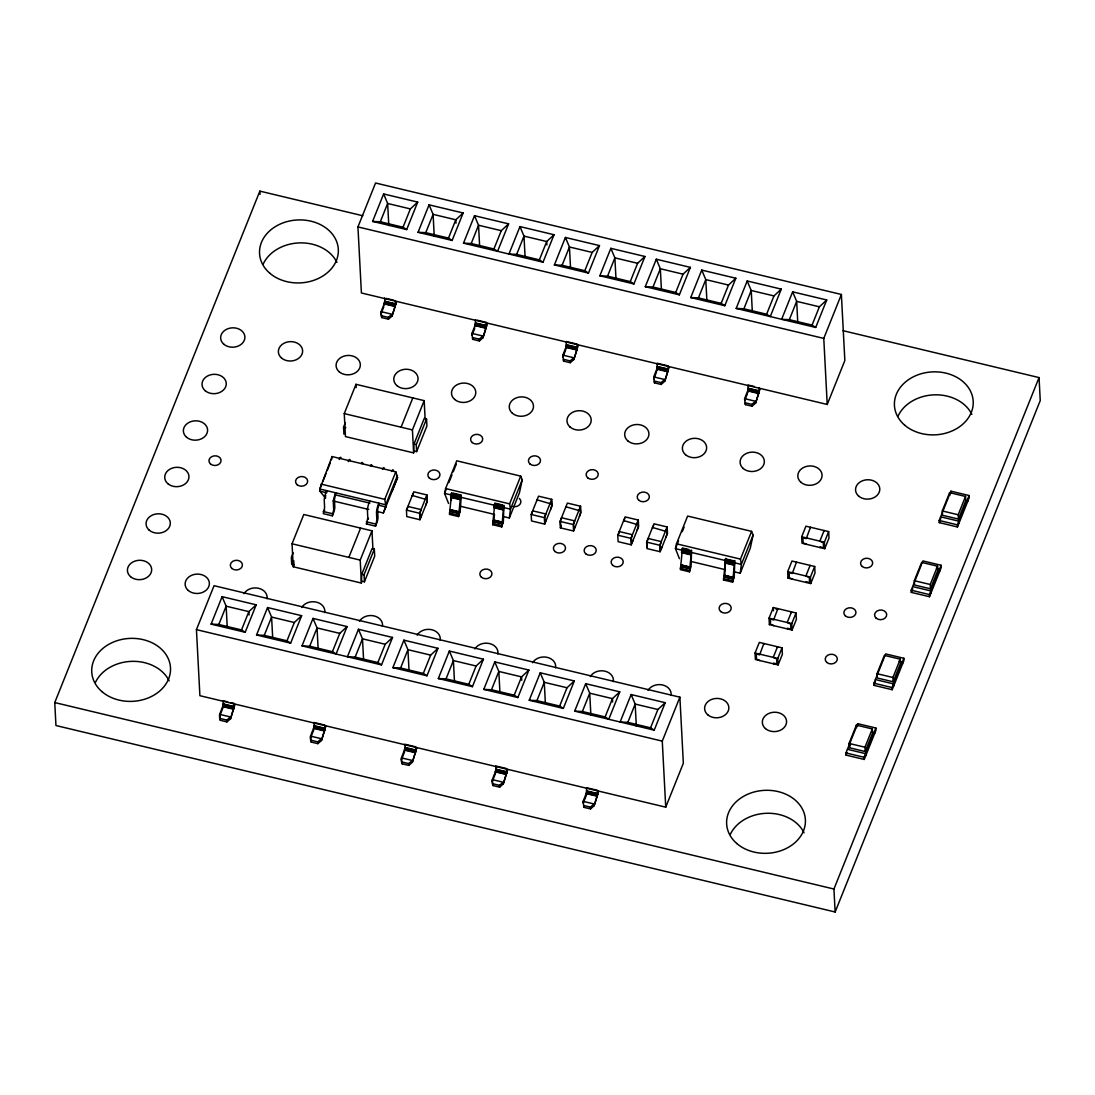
<?xml version="1.0" encoding="UTF-8"?>
<svg xmlns="http://www.w3.org/2000/svg" width="1095" height="1095" viewBox="0 0 1095 1095"><rect width="100%" height="100%" fill="white"/><g stroke="black" fill="none" stroke-linecap="round" stroke-linejoin="round"><path stroke-width="1.5" d="M461.282 495.186L460.201 511.16L458.572 516.566L449.484 514.39L451.633 492.805M451.304 500.374L451.551 494.735M458.572 516.566L460.721 494.967L453.152 493.161M503.809 507.245L503.371 521.494L501.756 526.9L492.668 524.724L494.817 503.125L502.386 504.946M494.406 515.334L493.694 522.014M501.756 526.9L503.905 505.301M691.506 552.154L691.068 566.416L689.453 571.809L680.365 569.633L682.513 548.047L688.563 549.498M689.453 571.809L691.602 550.224M734.731 562.31L734.239 576.75L732.623 582.143L723.535 579.967L725.684 558.382M732.623 582.143L734.772 560.558M235.014 704.441L230.552 718.758L226.966 721.906L220.3 720.305C217.166 713.338 224.708 707.726 223.038 700.718L227.705 701.84M325.352 497.691L325.735 495.446M325.913 726.204L321.451 740.507L317.865 743.656L311.199 742.068C308.065 735.087 315.606 729.475 313.923 722.481L324.832 725.082L324.777 729.776L321.451 740.507M396.527 301.741L392.051 316.044L388.465 319.192L381.799 317.605C378.678 310.624 386.207 305.012 384.537 298.018M416.812 747.953L412.35 762.257L408.763 765.405L402.084 763.817C398.963 756.837 406.491 751.225 404.821 744.23L415.73 746.831L415.676 751.54L412.35 762.257M487.412 323.49L482.95 337.794L479.364 340.956L472.698 339.354L471.945 333.386L475.285 324.873L475.422 319.767M507.697 769.703L503.235 784.006L499.649 787.168L492.983 785.567C489.848 778.6 497.39 772.974 495.72 765.98L506.615 768.594L506.574 773.289L503.235 784.006M578.311 345.24L573.848 359.543L570.262 362.705L563.583 361.104L562.844 355.136L566.17 346.622L566.32 341.517L577.229 344.131L577.174 348.826L573.848 359.543M598.595 791.452L594.133 805.756L590.547 808.918L583.881 807.316L583.129 801.348L586.455 792.835L586.605 787.729L597.514 790.344L597.459 795.038L594.133 805.756M669.209 366.989L664.733 381.293L661.147 384.454L654.481 382.853L653.742 376.899L657.068 368.372L657.219 363.266L668.128 365.881L668.073 370.575L664.733 381.293M760.094 388.739L755.632 403.056L752.046 406.204L745.38 404.603L744.627 398.648L747.967 390.121L748.104 385.029L754.345 386.508M682.253 551.004L682.418 549.991M725.438 561.201L724.726 576.736M230.552 718.758L234.097 706.549L233.933 703.332L230.826 702.593M392.051 316.044L395.391 305.327L395.446 300.619M482.95 337.794L486.289 327.077L486.331 322.382L476.982 320.137M755.632 403.056L758.972 392.325L759.013 387.63M690.37 567.429L681.309 565.088M502.769 516.416L509.339 517.99L510.475 509.175L522.219 479.884L520.727 476.12L456.738 460.803L445.61 488.548L444.57 493.393L448.553 503.44M733.65 571.658L740.22 573.232L741.342 564.418L753.086 535.126L751.594 531.362L687.619 516.06L676.491 543.804L675.451 548.65L679.434 558.683M223.969 703.551L223.243 706.905M314.867 725.301L314.142 728.654M331.566 459.736L332.072 456.56L395.801 471.808L397.567 477.653L383.318 512.966L376.817 511.406M405.656 747.707L405.027 750.404M496.555 769.456L496.103 771.496M587.44 791.206L587.002 793.245M522.219 479.884L519.441 492.818L509.339 517.99M753.086 535.126L750.308 548.061L740.22 573.232M332.072 456.56L319.822 489.013L319.932 491.176L325.571 498.198M681.692 565.855L681.049 567.908M384.92 303.534L384.55 304.848M475.819 325.283L475.435 326.597M566.717 347.033L566.129 348.963M657.602 368.782L657.014 370.712M748.501 390.532L747.912 392.462M450.524 511.693L450.182 512.652M724.397 577.777L723.535 579.967M842.999 330.676L1039.045 377.583L1040.25 400.565L835.143 911.998L55.955 725.533L54.75 702.566L259.857 191.119L362.856 215.77M196.443 629.639L214.059 585.702L679.885 697.187L683.348 763.242L665.733 807.166L199.892 695.695L196.443 629.639L662.27 741.123L665.733 807.166M357.942 226.925L375.558 183.002L841.384 294.473L844.847 360.529L827.231 404.466L361.405 292.981L357.942 226.925L823.769 338.41L827.231 404.466M211.102 624.123L222.107 596.665L256.203 604.823L245.184 632.28L211.102 624.123L218.808 624.492L241.53 629.926L245.184 632.28M372.601 221.409L383.62 193.952L417.701 202.11L406.683 229.567L372.601 221.409L380.307 221.779L403.028 227.226L406.683 229.567M218.808 624.492L226.145 606.192L222.107 596.665M380.307 221.779L387.644 203.478L383.62 193.952M241.53 629.926L248.866 611.626L256.203 604.823M403.028 227.226L410.365 208.912L417.701 202.11M219.643 716.144L222.833 708.164M381.156 313.43L383.811 306.778M362.158 581.24L364.43 581.787L374.709 556.164L374.339 549.129L372.067 548.581L361.788 574.204L361.418 583.074L293.255 566.758L292.05 543.791L303.794 514.499L371.971 530.815L372.916 548.869M414.362 451.058L416.634 451.605L426.913 425.982L426.544 418.947L424.271 418.399L413.992 444.022L413.636 452.892L345.459 436.576L344.254 413.609L355.998 384.318L424.176 400.633L425.12 418.687M256.545 634.99L267.563 607.533L301.645 615.691L290.64 643.148L256.545 634.99L264.251 635.374L286.972 640.808L290.64 643.148M418.044 232.291L429.062 204.833L463.144 212.991L452.139 240.448L418.044 232.291L425.75 232.66L448.471 238.094L452.139 240.448M293.159 552.824L291.352 557.355L291.708 564.39L293.98 564.938L293.255 566.758M343.926 434.209L343.556 427.173L345.363 422.643M321.67 484.401L319.822 489.013L385.714 504.795L385.823 506.944L383.318 512.966M322.902 481.307L325.995 473.601M327.241 470.521L330.32 462.815M264.251 635.374L271.587 617.06L267.563 607.533M425.75 232.66L433.1 214.36L429.062 204.833M332.36 515.813L333.701 509.75L333.332 502.318A5.981 1.246 -76.5 0 1 334.755 495.282L335.727 492.832L334.454 499.649L334.796 506.903A4.175 0.876 -76.5 0 1 333.646 512.611L332.36 515.813L323.271 513.637L324.599 507.574L324.243 500.141A5.981 1.246 -76.5 0 1 325.667 493.106L326.638 490.656L326.748 492.805L319.932 491.176M286.972 640.808L294.322 622.507L301.645 615.691M448.471 238.094L455.821 219.794L463.144 212.991M302.001 645.872L313.006 618.415L347.088 626.573L336.083 654.03L332.428 651.689L309.693 646.242L302.001 645.872L381.525 664.911L392.544 637.454L358.448 629.296L347.443 656.754L355.15 657.123L377.871 662.557L381.525 664.911M463.5 243.158L474.505 215.701L508.6 223.859L497.582 251.316L493.927 248.976L471.206 243.542L463.5 243.158L543.024 262.198L554.043 234.741L519.961 226.583L508.942 254.04L516.648 254.41L539.37 259.857L543.024 262.198M309.693 646.242L317.044 627.941L313.006 618.415M471.206 243.542L478.542 225.228L474.505 215.701M369.809 500.976L368.837 503.44A5.981 1.246 -76.5 0 0 367.414 510.475L367.783 517.908L366.442 523.971L375.53 526.147L376.817 522.945A4.175 0.876 -76.5 0 0 377.98 517.223L377.624 509.969L378.897 503.152L377.926 505.616A5.981 1.246 -76.5 0 0 376.502 512.652L376.872 520.084L375.53 526.147M348.853 557.382L360.597 528.091M401.071 427.201L412.815 397.909M366.442 523.971L367.304 521.836M361.418 583.074L360.214 560.106L371.971 530.815M397.458 475.504L385.714 504.795L384.756 499.347L395.801 471.808M413.636 452.892L412.432 429.911L424.176 400.633M332.428 651.689L339.765 633.375L347.088 626.573M493.927 248.976L501.264 230.675L508.6 223.859M364.43 581.787L364.06 574.752L374.339 549.129M416.634 451.605L416.264 444.57L426.544 418.947M310.542 737.893L313.731 729.913M474.696 328.541L472.041 335.179L471.945 333.386L482.854 336.001L479.268 339.149L479.364 340.956M406.437 510.106L413.773 491.806L426.954 494.954L427.296 501.414L419.946 519.728L406.779 516.566L406.437 510.106L419.618 513.268L419.946 519.728M406.834 509.914L407.901 506.451L421.082 509.599L420.015 513.062L420.288 518.086L421.383 515.348L421.424 516.06M413.445 493.434L412.35 496.186L412.309 495.46L425.531 499.334L426.626 496.596L426.886 501.62L425.832 505.082M355.15 657.123L362.486 638.823L358.448 629.296M516.648 254.41L523.985 236.109L519.961 226.583M419.618 513.268L426.954 494.954M446.432 488.781L444.57 493.393L460.092 497.02M448.895 482.608L451.989 474.901M453.234 471.822L456.314 464.116M377.871 662.557L385.207 644.257L392.544 637.454M539.37 259.857L546.706 241.543L554.043 234.741M392.886 667.621L403.904 640.164L437.986 648.322L426.982 675.779L392.886 667.621L400.592 667.991L423.313 673.439L426.982 675.779M554.385 264.922L565.403 237.464L599.485 245.608L588.48 273.079L554.385 264.922L562.091 265.291L584.812 270.725L588.48 273.079M400.592 667.991L407.929 649.691L403.904 640.164M562.091 265.291L569.441 246.977L565.403 237.464M423.313 673.439L430.663 655.125L437.986 648.322M584.812 270.725L592.162 252.425L599.485 245.608M492.668 524.724L493.352 522.986M401.441 759.643L404.63 751.663M565.595 350.29L562.939 356.943L562.844 355.136L573.753 357.75L570.166 360.912L570.262 362.705M438.342 678.503L449.347 651.046L483.429 659.204L472.424 686.661L438.342 678.503L446.035 678.873L468.769 684.307L472.424 686.661M599.841 275.789L610.846 248.332L644.941 256.49L633.923 283.947L599.841 275.789L607.547 276.159L630.268 281.607L633.923 283.947M503.878 507.587L510.475 509.175L509.599 503.864L520.727 476.12M446.035 678.873L453.385 660.572L449.347 651.046M607.547 276.159L614.884 257.859L610.846 248.332M531.198 514.486L538.535 496.186L551.716 499.334L552.058 505.794L544.708 524.108L531.527 520.946L531.198 514.486L544.366 517.648L544.708 524.108M531.595 514.294L532.663 510.831L545.844 513.979L544.776 517.442L545.036 522.466L546.145 519.728L546.172 520.44M468.769 684.307L476.106 666.006L483.429 659.204M630.268 281.607L637.605 263.293L644.941 256.49M544.366 517.648L551.716 499.334M483.785 689.371L494.789 661.914L528.885 670.072L517.867 697.529L483.785 689.371L491.491 689.754L514.212 695.188L517.867 697.529M645.284 286.671L656.302 259.214L690.384 267.372L679.365 294.829L645.284 286.671L652.99 287.041L675.711 292.474L679.365 294.829M491.491 689.754L498.827 671.44L494.789 661.914M652.99 287.041L660.326 268.74L656.302 259.214M560.051 521.398L567.388 503.084L580.569 506.246L580.911 512.706L573.575 531.007L560.394 527.858L560.051 521.398L573.232 524.546L573.575 531.007M560.394 527.858L561.365 525.408M573.232 524.546L580.569 506.246M514.212 695.188L521.548 676.888L528.885 670.072M675.711 292.474L683.047 274.174L690.384 267.372M492.326 781.392L495.515 773.412M656.494 372.04L653.838 378.692L653.742 376.899L664.651 379.5L661.051 382.661L661.147 384.454M529.227 700.252L540.246 672.795L574.327 680.953L563.323 708.41L529.227 700.252L536.933 700.622L559.654 706.07L563.323 708.41M690.726 297.539L701.744 270.082L735.826 278.239L724.822 305.697L690.726 297.539L698.432 297.922L721.153 303.356L724.822 305.697M536.933 700.622L544.27 682.322L540.246 672.795M698.432 297.922L705.782 279.608L701.744 270.082M617.772 535.209L625.108 516.895L638.289 520.057L638.631 526.517L631.281 544.817L618.114 541.669L617.772 535.209L630.953 538.357L631.281 544.817M618.169 535.003L619.277 532.266M623.685 521.275L624.78 518.537M559.654 706.07L567.005 687.756L574.327 680.953M721.153 303.356L728.503 285.056L735.826 278.239M630.953 538.357L638.289 520.057M574.683 711.134L585.688 683.677L619.77 691.835L608.765 719.292L605.111 716.938L582.376 711.504L574.683 711.134L654.208 730.16L665.226 702.703L631.131 694.545L620.126 722.002L627.832 722.371L650.553 727.819L654.208 730.16M736.182 308.42L747.187 280.963L781.282 289.121L770.264 316.578L766.61 314.224L743.888 308.79L736.182 308.42L815.707 327.446L826.725 299.989L792.643 291.845L781.625 319.302L789.331 319.672L812.052 325.106L815.707 327.446M646.625 542.107L653.975 523.807L667.142 526.955L667.485 533.429L660.148 551.729L646.967 548.568L646.625 542.107L659.806 545.269L660.148 551.729M653.633 525.436L652.538 528.187L652.497 527.462L665.719 531.335L666.814 528.598L667.088 533.621L666.02 537.084M582.376 711.504L589.726 693.19L585.688 683.677M743.888 308.79L751.225 290.49L747.187 280.963M659.806 545.269L667.142 526.955M605.111 716.938L612.447 698.637L619.77 691.835M766.61 314.224L773.946 295.924L781.282 289.121M678.53 540.944L675.451 548.65L734.143 562.611M682.24 531.691L684.101 527.065M586.414 795.175L583.224 803.155L583.129 801.348L594.037 803.963L590.451 807.124L590.547 808.918M747.379 393.789L744.723 400.441L744.627 398.648L755.536 401.263L751.95 404.411L752.046 406.204M627.832 722.371L635.168 704.071L631.131 694.545M789.331 319.672L796.667 301.358L792.643 291.845M650.553 727.819L657.89 709.505L665.226 702.703M812.052 325.106L819.388 306.805L826.725 299.989M662.27 741.123L679.885 697.187M823.769 338.41L841.384 294.473M734.759 562.844L741.342 564.418L740.466 559.107L751.594 531.362M755.057 653.017L759.314 642.409L782.049 647.843L782.377 654.304L778.121 664.925L755.399 659.491L755.057 653.017L777.779 658.465L778.121 664.925M769.046 618.155L773.303 607.533L796.024 612.967L796.366 619.428L792.109 630.049L769.388 624.615L769.046 618.155L791.767 623.589L792.109 630.049M787.688 571.658L791.945 561.037L814.68 566.485L815.009 572.945L810.752 583.553L788.03 578.119L787.688 571.658L810.409 577.092L810.752 583.553M801.677 536.783L805.934 526.175L828.655 531.609L828.997 538.069L824.74 548.691L802.019 543.243L801.677 536.783L824.398 542.23L824.74 548.691M769.388 624.615L770.606 621.577M788.03 578.119L789.249 575.08M796.489 562.132L792.274 573.465L788.865 572.644L789.125 577.667L792.575 579.2M810.122 565.39L805.865 576.011L809.314 577.544L809.575 582.567L806.166 581.746L806.207 582.472M777.779 658.465L782.049 647.843M791.767 623.589L796.024 612.967M810.409 577.092L814.68 566.485M824.398 542.23L828.655 531.609M849.063 743.423L856.399 725.123L872.304 728.928L872.523 733.239L865.187 751.54L849.282 747.734L849.063 743.423L864.968 747.228L865.187 751.54M877.027 673.685L884.363 655.385L900.268 659.19L900.501 663.488L893.164 681.802L877.246 677.997L877.027 673.685L892.931 677.49L893.164 681.802M914.311 580.692L921.661 562.392L937.566 566.197L937.785 570.509L930.449 588.809L914.544 585.004L914.311 580.692L930.23 584.497L930.449 588.809M942.289 510.954L949.625 492.654L965.53 496.459L965.763 500.757L958.412 519.071L942.508 515.266L942.289 510.954L958.193 514.759L958.412 519.071M856.222 727.326L857.686 723.672L875.863 728.011L875.986 730.173L864.242 759.451L846.052 755.112L845.942 752.949L855.592 728.9M884.678 656.37L885.663 653.92L903.84 658.273L903.95 660.422L892.206 689.713L874.029 685.361L873.919 683.212L884.185 657.589M921.976 563.377L922.948 560.927L941.125 565.28L941.248 567.443L929.491 596.72L911.314 592.381L911.204 590.219L921.484 564.596M949.447 494.858L950.925 491.19L969.102 495.542L969.212 497.691L957.468 526.982L939.291 522.63L939.168 520.481L948.817 496.418M846.052 755.112L847.037 752.662M874.029 685.361L875.494 681.706M911.314 592.381L912.792 588.713M939.291 522.63L940.263 520.193M849.282 747.734L850.5 744.682M864.968 747.228L872.304 728.928M892.931 677.49L900.268 659.19M930.23 584.497L937.566 566.197M958.193 514.759L965.53 496.459M864.242 759.451L864.119 757.302L875.863 728.011M892.206 689.713L892.096 687.564L903.84 658.273M929.491 596.72L929.381 594.571L941.125 565.28M957.468 526.982L957.359 524.833L969.102 495.542M835.143 911.998L833.938 889.03L1039.045 377.583M392.12 490.998L397.567 477.653M339.149 459.448L339.354 458.956A5.981 1.246 -76.5 0 1 341.092 458.107M348.237 461.611L348.443 461.132A5.981 1.246 -76.5 0 1 350.181 460.283L350.222 460.653M388.465 319.192L388.369 317.399L391.969 314.251L381.06 311.637L381.799 317.605M226.966 721.906L226.87 720.113L230.456 716.951L219.561 714.351L220.3 720.305M317.865 743.656L317.769 741.862L321.355 738.714L310.446 736.1L311.199 742.068M408.763 765.405L408.668 763.612L412.254 760.464L401.345 757.849L402.084 763.817M499.649 787.168L499.553 785.361L503.139 782.213L492.244 779.599L492.983 785.567M410.365 208.912L387.644 203.478L388.807 225.584M501.264 230.675L478.542 225.228L479.61 245.636M592.162 252.425L569.441 246.977L570.509 267.385M637.605 263.293L614.884 257.859L615.951 278.267M683.047 274.174L660.326 268.74L661.394 289.135M728.503 285.056L705.782 279.608L706.85 300.016M773.946 295.924L751.225 290.49L752.292 310.898M819.388 306.805L796.667 301.358L797.735 321.766M386.097 298.387L393.885 300.249M384.687 301.235L395.596 303.849M475.586 322.984L486.495 325.598M566.471 344.733L577.38 347.348M657.37 366.496L668.279 369.097M748.268 388.246L759.177 390.86M384.673 301.563L395.582 304.164M475.558 323.312L486.467 325.927M566.457 345.062L577.366 347.676M657.356 366.811L668.265 369.426M748.241 388.574L759.15 391.175M384.632 301.919L395.528 304.533M475.517 323.668L486.426 326.283M566.416 345.431L577.325 348.032M657.315 367.181L668.21 369.781M748.2 388.93L759.109 391.545M384.564 302.316L395.473 304.916M475.463 324.065L486.372 326.666M566.348 345.815L577.257 348.429M657.246 367.564L668.155 370.178M748.145 389.314L759.054 391.928M384.482 302.713L395.391 305.327M475.381 324.462L486.289 327.077M566.266 346.212L577.174 348.826M657.164 367.975L668.073 370.575M748.063 389.724L758.972 392.325M384.386 303.123L395.295 305.724M475.285 324.873L486.194 327.473M566.17 346.622L577.079 349.237M657.068 368.372L667.977 370.986M747.967 390.121L758.876 392.735M384.277 303.507L395.185 306.121M475.175 325.27L486.07 327.87M566.06 347.019L576.969 349.62M656.959 368.769L667.868 371.383M747.858 390.518L758.753 393.132M384.153 303.89L395.062 306.49M475.052 325.639L485.961 328.254M565.937 347.389L576.846 350.003M656.836 369.138L667.745 371.752M747.734 390.888L758.643 393.502M381.703 315.812L388.369 317.399M479.268 339.149L472.602 337.561L472.698 339.354M570.166 360.912L563.501 359.311L563.583 361.104M661.051 382.661L654.386 381.06L654.481 382.853M751.95 404.411L745.284 402.809L745.38 404.603M939.168 520.481L957.359 524.833M344.254 413.609L412.432 429.911M936.362 568.154L939.661 568.948L939.77 571.097M343.556 427.173L345.828 427.707M413.992 444.022L416.264 444.57M912.669 586.564L930.846 590.917L930.969 593.066M623.644 520.563L636.866 524.437L637.961 521.685L638.221 526.709L637.167 530.172M911.204 590.219L929.381 594.571M445.61 488.548L509.599 503.864M676.491 543.804L740.466 559.107M619.236 531.54L632.417 534.702L631.35 538.165L631.623 543.188L632.718 540.437L632.759 541.163M451.468 493.256L460.557 495.433M494.639 503.59L503.727 505.767M682.336 548.513L691.424 550.689M725.506 558.847L734.594 561.023M451.291 493.763L460.393 495.939M494.475 504.097L503.563 506.273M682.171 549.019L691.26 551.196M725.342 559.353L734.43 561.516M451.14 494.297L460.228 496.473M494.324 504.631L503.413 506.807M682.007 549.553L691.109 551.729M725.191 559.887L734.28 562.063M461.05 497.335L503.262 507.355M450.88 495.405L459.968 497.582M494.064 505.739L503.152 507.916M681.761 550.648L690.849 552.824M724.931 560.982L734.02 563.159M450.784 495.953L459.873 498.115M493.954 506.273L503.043 508.45M681.651 551.196L690.74 553.372M724.835 561.53L733.924 563.706M450.716 496.459L459.804 498.636M493.886 506.793L502.975 508.97M681.583 551.716L690.671 553.892M724.753 562.05L733.842 564.226M450.661 496.938L459.749 499.115M493.831 507.272L502.933 509.449M681.528 552.195L690.63 554.371M724.712 562.529L733.801 564.705M450.647 497.376L459.736 499.553M493.818 507.697L502.906 509.873M681.514 552.619L690.603 554.795M724.685 562.953L733.773 565.13M460.064 506.191L494.557 514.445M690.931 561.448L725.424 569.701M450.442 509.695L459.53 511.871M493.612 520.029L502.701 522.205M681.309 564.938L690.397 567.114M724.479 575.272L733.568 577.448M450.428 509.832L459.503 512.173M493.612 520.166L502.687 522.507M724.479 575.422L733.554 577.749M450.387 510.174L459.476 512.351M493.571 520.508L502.66 522.671M681.268 565.417L690.356 567.593M724.438 575.751L733.527 577.927M450.36 510.352L459.448 512.528M493.53 520.686L502.619 522.862M681.227 565.595L690.315 567.771M724.411 575.929L733.499 578.105M450.319 510.53L459.407 512.706M493.489 520.864L502.578 523.04M681.186 565.786L690.274 567.963M724.37 576.121L733.458 578.297M450.223 510.9L459.366 512.898M493.393 521.234L502.537 523.232M681.09 566.142L690.233 568.141M724.26 576.476L733.404 578.475M450.168 511.064L459.257 513.24M493.339 521.398L502.427 523.574M681.035 566.32L690.124 568.497M724.206 576.641L733.294 578.817M450.113 511.214L459.202 513.391M493.284 521.548L502.372 523.725M680.98 566.471L690.069 568.647M724.151 576.805L733.239 578.981M449.415 512.953L458.504 515.129M492.586 523.287L501.674 525.463M680.282 568.195L689.371 570.372M723.453 578.53L732.555 580.706M321.027 484.099L384.756 499.347M335.837 494.981L369.918 503.139M379.007 505.315L385.823 506.944M333.003 500.921L368.714 509.462M775.616 608.793L777.888 609.34L777.847 608.628L773.631 619.962L770.223 619.14L770.483 624.164L773.932 625.697M323.162 511.488L332.25 513.664M366.332 521.822L375.421 523.999M899.063 661.147L902.376 661.941L902.485 664.09M875.384 679.557L893.561 683.896L893.671 686.059M292.05 543.791L360.214 560.106M873.919 683.212L892.096 687.564M361.788 574.204L364.06 574.752M847.407 749.295L865.597 753.647L865.707 755.796M845.942 752.949L864.119 757.302M294.322 622.507L271.587 617.06L272.669 637.468M339.765 633.375L317.044 627.941L318.111 648.349M385.207 644.257L362.486 638.823L363.554 659.217M430.663 655.125L407.929 649.691L409.01 670.099M476.106 666.006L453.385 660.572L454.452 680.967M567.005 687.756L544.27 682.322L545.351 702.73M657.89 709.505L635.168 704.071L636.332 726.177M223.188 703.948L234.097 706.549M314.087 725.698L324.996 728.312M404.972 747.447L415.881 750.061M495.871 769.196L506.78 771.811M586.769 790.946L597.678 793.56M223.175 704.263L234.07 706.877M314.06 726.026L324.969 728.627M404.958 747.775L415.867 750.376M495.857 769.525L506.752 772.139M586.742 791.274L597.651 793.889M223.12 704.632L234.029 707.247M314.019 726.382L324.928 728.996M404.917 748.131L415.826 750.746M495.802 769.881L506.711 772.495M586.701 791.644L597.61 794.245M223.065 705.016L233.974 707.63M313.964 726.765L324.859 729.379M404.849 748.528L415.758 751.129M495.748 770.278L506.656 772.878M586.646 792.027L597.541 794.641M222.983 705.426L233.892 708.027M313.882 727.176L324.777 729.776M404.767 748.925L415.676 751.54M495.665 770.675L506.574 773.289M586.564 792.424L597.459 795.038M222.887 705.823L233.796 708.438M313.772 727.573L324.681 730.187M404.671 749.336L415.58 751.937M495.57 771.085L506.479 773.686M586.455 792.835L597.364 795.449M222.778 706.22L233.687 708.835M313.663 727.97L324.572 730.584M404.561 749.719L415.47 752.333M495.46 771.482L506.369 774.083M586.345 793.232L597.254 795.832M222.655 706.59L233.563 709.204M313.553 728.339L324.462 730.954M404.438 750.102L415.347 752.703M495.337 771.852L506.246 774.466M586.236 793.601L597.145 796.216M220.204 718.512L226.87 720.113M311.103 740.261L317.769 741.862M401.988 762.024L408.668 763.612M492.887 783.774L499.553 785.361M590.451 807.124L583.786 805.523L583.881 807.316M54.75 702.566L833.938 889.03M393.392 470.987L393.365 470.617A5.981 1.246 -76.5 0 0 391.613 471.466M371.807 465.813L371.78 465.457A5.981 1.246 -76.5 0 0 370.274 465.799M362.719 463.637L362.691 463.281A5.981 1.246 -76.5 0 0 361.186 463.637M967.624 499.211L967.747 501.359M958.933 523.328L958.823 521.165L940.646 516.813L940.756 518.975M950.925 491.19L951.035 493.352M949.625 492.654L949.776 495.515M874.399 731.679L874.508 733.828M857.686 723.672L857.796 725.821M856.399 725.123L856.55 727.997M824.152 531.239L824.111 530.514L819.854 541.135L823.303 542.668L823.563 547.692L820.155 546.884L820.196 547.596M810.519 527.982L810.478 527.256L806.262 538.589L802.854 537.782L803.114 542.805L806.563 544.338M791.521 612.598L791.48 611.886L787.223 622.507L790.672 624.04L790.932 629.064L787.524 628.243L787.565 628.968M777.532 647.473L777.505 646.762L773.234 657.37L776.683 658.903L776.944 663.926L773.535 663.118L773.576 663.83M773.303 607.533L773.467 610.764M763.899 644.216L763.858 643.49L759.643 654.824L756.234 654.016L756.494 659.039L759.944 660.572M661.613 548.061L661.572 547.349L660.477 550.101L660.217 545.064L661.27 541.601L648.103 538.453L647.035 541.915L647.296 546.939M612.625 702.032L612.447 698.637L589.726 693.19L590.876 715.295M579.447 516.361L580.501 512.898L580.24 507.875L579.145 510.626L565.923 506.752L565.964 507.464M575.039 527.352L574.998 526.627L573.903 529.378L573.629 524.354L574.697 520.891L561.516 517.73L560.462 521.193L560.722 526.216M546.884 244.951L546.706 241.543L523.985 236.109L525.053 256.517M550.58 509.462L551.647 505.999L551.387 500.976L550.279 503.714L537.07 499.84L537.097 500.566M521.726 680.282L521.548 676.888L498.827 671.44L499.895 691.848M455.999 223.188L455.821 219.794L433.1 214.36L434.25 236.465M355.998 384.318L356.176 387.603M293.761 560.708L293.98 564.938M259.857 191.119L260.021 194.404M249.044 615.02L248.866 611.626L226.145 606.192L227.212 626.586M519.304 498.485A6.064 4.845 -3 0 1 519.892 504.357A6.064 4.845 -3 0 1 512.939 506.465M648.035 690.356A12.141 9.691 -3 0 1 662.475 684.936A12.141 9.691 -3 0 1 671.016 695.421M590.314 676.546A12.141 9.691 -3 0 1 604.768 671.125A12.141 9.691 -3 0 1 613.296 681.61M532.608 662.735A12.141 9.691 -3 0 1 547.048 657.315A12.141 9.691 -3 0 1 555.589 667.786M474.888 648.924A12.141 9.691 -3 0 1 489.328 643.504A12.141 9.691 -3 0 1 497.869 653.975M417.168 635.114A12.141 9.691 -3 0 1 431.608 629.693A12.141 9.691 -3 0 1 440.149 640.164M359.447 621.303A12.141 9.691 -3 0 1 373.888 615.869A12.141 9.691 -3 0 1 382.429 626.354M301.727 607.492A12.141 9.691 -3 0 1 316.168 602.058A12.141 9.691 -3 0 1 324.709 612.543M244.007 593.668A12.141 9.691 -3 0 1 258.461 588.248A12.141 9.691 -3 0 1 266.988 598.732M95.402 682.5A39.447 31.509 -3 0 1 132.166 661.339A39.447 31.509 -3 0 1 169.136 680.871M263.211 264.046A39.447 31.509 -3 0 1 299.975 242.885A39.447 31.509 -3 0 1 336.945 262.417M898.105 415.977A39.447 31.509 -3 0 1 934.87 394.83A39.447 31.509 -3 0 1 971.84 414.362M730.297 834.431A39.447 31.509 -3 0 1 767.061 813.27A39.447 31.509 -3 0 1 804.031 832.802M382.525 469.29A5.981 1.246 -76.5 0 1 384.208 468.099M368.481 518.305A4.175 0.876 -76.5 0 1 368.207 519.358M324.722 509.996A4.175 0.876 -76.5 0 1 324.558 510.434M101.862 691.561A39.447 31.509 -3 0 0 168.63 678.859A39.447 31.509 -3 0 0 122.845 639.22A39.447 31.509 -3 0 0 101.862 691.561M269.671 273.107A39.447 31.509 -3 0 0 336.439 260.405A39.447 31.509 -3 0 0 290.668 220.766A39.447 31.509 -3 0 0 269.671 273.107M904.566 425.052A39.447 31.509 -3 0 0 971.333 412.336A39.447 31.509 -3 0 0 925.562 372.697A39.447 31.509 -3 0 0 904.566 425.052M736.757 843.492A39.447 31.509 -3 0 0 803.525 830.79A39.447 31.509 -3 0 0 757.754 791.151A39.447 31.509 -3 0 0 736.757 843.492M720.661 611.544A6.064 4.845 -3 0 0 730.926 609.587A6.064 4.845 -3 0 0 723.891 603.496A6.064 4.845 -3 0 0 720.661 611.544M585.688 553.769A6.064 4.845 -3 0 0 595.954 551.812A6.064 4.845 -3 0 0 588.918 545.721A6.064 4.845 -3 0 0 585.688 553.769M472.15 442.517A6.064 4.845 -3 0 0 482.43 440.573A6.064 4.845 -3 0 0 475.381 434.469A6.064 4.845 -3 0 0 472.15 442.517M529.966 463.993A6.064 4.845 -3 0 0 540.232 462.049A6.064 4.845 -3 0 0 533.197 455.944A6.064 4.845 -3 0 0 529.966 463.993M554.96 551.51A6.064 4.845 -3 0 0 565.239 549.553A6.064 4.845 -3 0 0 558.19 543.462A6.064 4.845 -3 0 0 554.96 551.51M210.514 463.993A6.064 4.845 -3 0 0 220.793 462.035A6.064 4.845 -3 0 0 213.744 455.931A6.064 4.845 -3 0 0 210.514 463.993M638.782 500.237A6.064 4.845 -3 0 0 649.061 498.28A6.064 4.845 -3 0 0 642.012 492.175A6.064 4.845 -3 0 0 638.782 500.237M612.68 565.321A6.064 4.845 -3 0 0 622.959 563.364A6.064 4.845 -3 0 0 615.91 557.273A6.064 4.845 -3 0 0 612.68 565.321M231.88 568.469A6.064 4.845 -3 0 0 242.146 566.512A6.064 4.845 -3 0 0 235.11 560.407A6.064 4.845 -3 0 0 231.88 568.469M862.107 566.416A6.064 4.845 -3 0 0 872.386 564.459A6.064 4.845 -3 0 0 865.337 558.368A6.064 4.845 -3 0 0 862.107 566.416M297.101 484.702A6.064 4.845 -3 0 0 307.366 482.758A6.064 4.845 -3 0 0 300.331 476.654A6.064 4.845 -3 0 0 297.101 484.702M429.404 478.145A6.064 4.845 -3 0 0 439.67 476.202A6.064 4.845 -3 0 0 432.634 470.097A6.064 4.845 -3 0 0 429.404 478.145M876.137 618.182A6.064 4.845 -3 0 0 886.416 616.225A6.064 4.845 -3 0 0 879.367 610.134A6.064 4.845 -3 0 0 876.137 618.182M481.389 577.216A6.064 4.845 -3 0 0 491.669 575.272A6.064 4.845 -3 0 0 484.62 569.167A6.064 4.845 -3 0 0 481.389 577.216M587.687 477.817A6.064 4.845 -3 0 0 597.952 475.86A6.064 4.845 -3 0 0 590.917 469.755A6.064 4.845 -3 0 0 587.687 477.817M826.766 662.42A6.064 4.845 -3 0 0 837.045 660.463A6.064 4.845 -3 0 0 829.996 654.372A6.064 4.845 -3 0 0 826.766 662.42M845.422 615.924A6.064 4.845 -3 0 0 855.688 613.966A6.064 4.845 -3 0 0 848.639 607.876A6.064 4.845 -3 0 0 845.422 615.924M281.497 357.997A12.141 9.691 -3 0 0 302.042 354.082A12.141 9.691 -3 0 0 287.958 341.886A12.141 9.691 -3 0 0 281.497 357.997M339.217 371.807A12.141 9.691 -3 0 0 359.762 367.893A12.141 9.691 -3 0 0 345.664 355.697A12.141 9.691 -3 0 0 339.217 371.807M396.924 385.618A12.141 9.691 -3 0 0 417.469 381.703A12.141 9.691 -3 0 0 403.384 369.508A12.141 9.691 -3 0 0 396.924 385.618M454.644 399.429A12.141 9.691 -3 0 0 475.189 395.528A12.141 9.691 -3 0 0 461.104 383.318A12.141 9.691 -3 0 0 454.644 399.429M512.364 413.239A12.141 9.691 -3 0 0 532.909 409.338A12.141 9.691 -3 0 0 518.825 397.143A12.141 9.691 -3 0 0 512.364 413.239M570.084 427.05A12.141 9.691 -3 0 0 590.629 423.149A12.141 9.691 -3 0 0 576.545 410.953A12.141 9.691 -3 0 0 570.084 427.05M627.805 440.874A12.141 9.691 -3 0 0 648.349 436.96A12.141 9.691 -3 0 0 634.265 424.764A12.141 9.691 -3 0 0 627.805 440.874M685.511 454.685A12.141 9.691 -3 0 0 706.056 450.77A12.141 9.691 -3 0 0 691.972 438.575A12.141 9.691 -3 0 0 685.511 454.685M743.231 468.496A12.141 9.691 -3 0 0 763.776 464.581A12.141 9.691 -3 0 0 749.692 452.386A12.141 9.691 -3 0 0 743.231 468.496M800.951 482.306A12.141 9.691 -3 0 0 821.496 478.392A12.141 9.691 -3 0 0 807.412 466.196A12.141 9.691 -3 0 0 800.951 482.306M858.672 496.117A12.141 9.691 -3 0 0 879.217 492.202A12.141 9.691 -3 0 0 865.132 480.007A12.141 9.691 -3 0 0 858.672 496.117M765.446 728.586A12.141 9.691 -3 0 0 785.991 724.685A12.141 9.691 -3 0 0 771.907 712.489A12.141 9.691 -3 0 0 765.446 728.586M707.726 714.775A12.141 9.691 -3 0 0 728.271 710.874A12.141 9.691 -3 0 0 714.186 698.678A12.141 9.691 -3 0 0 707.726 714.775M188.258 590.465A12.141 9.691 -3 0 0 208.803 586.55A12.141 9.691 -3 0 0 194.718 574.355A12.141 9.691 -3 0 0 188.258 590.465M130.551 576.654A12.141 9.691 -3 0 0 151.096 572.74A12.141 9.691 -3 0 0 136.998 560.544A12.141 9.691 -3 0 0 130.551 576.654M149.194 530.158A12.141 9.691 -3 0 0 169.739 526.243A12.141 9.691 -3 0 0 155.654 514.048A12.141 9.691 -3 0 0 149.194 530.158M167.836 483.661A12.141 9.691 -3 0 0 188.381 479.761A12.141 9.691 -3 0 0 174.297 467.565A12.141 9.691 -3 0 0 167.836 483.661M186.478 437.165A12.141 9.691 -3 0 0 207.023 433.264A12.141 9.691 -3 0 0 192.939 421.069A12.141 9.691 -3 0 0 186.478 437.165M205.135 390.669A12.141 9.691 -3 0 0 225.679 386.768A12.141 9.691 -3 0 0 211.595 374.572A12.141 9.691 -3 0 0 205.135 390.669M223.777 344.186A12.141 9.691 -3 0 0 244.322 340.271A12.141 9.691 -3 0 0 230.237 328.076A12.141 9.691 -3 0 0 223.777 344.186"/></g></svg>
